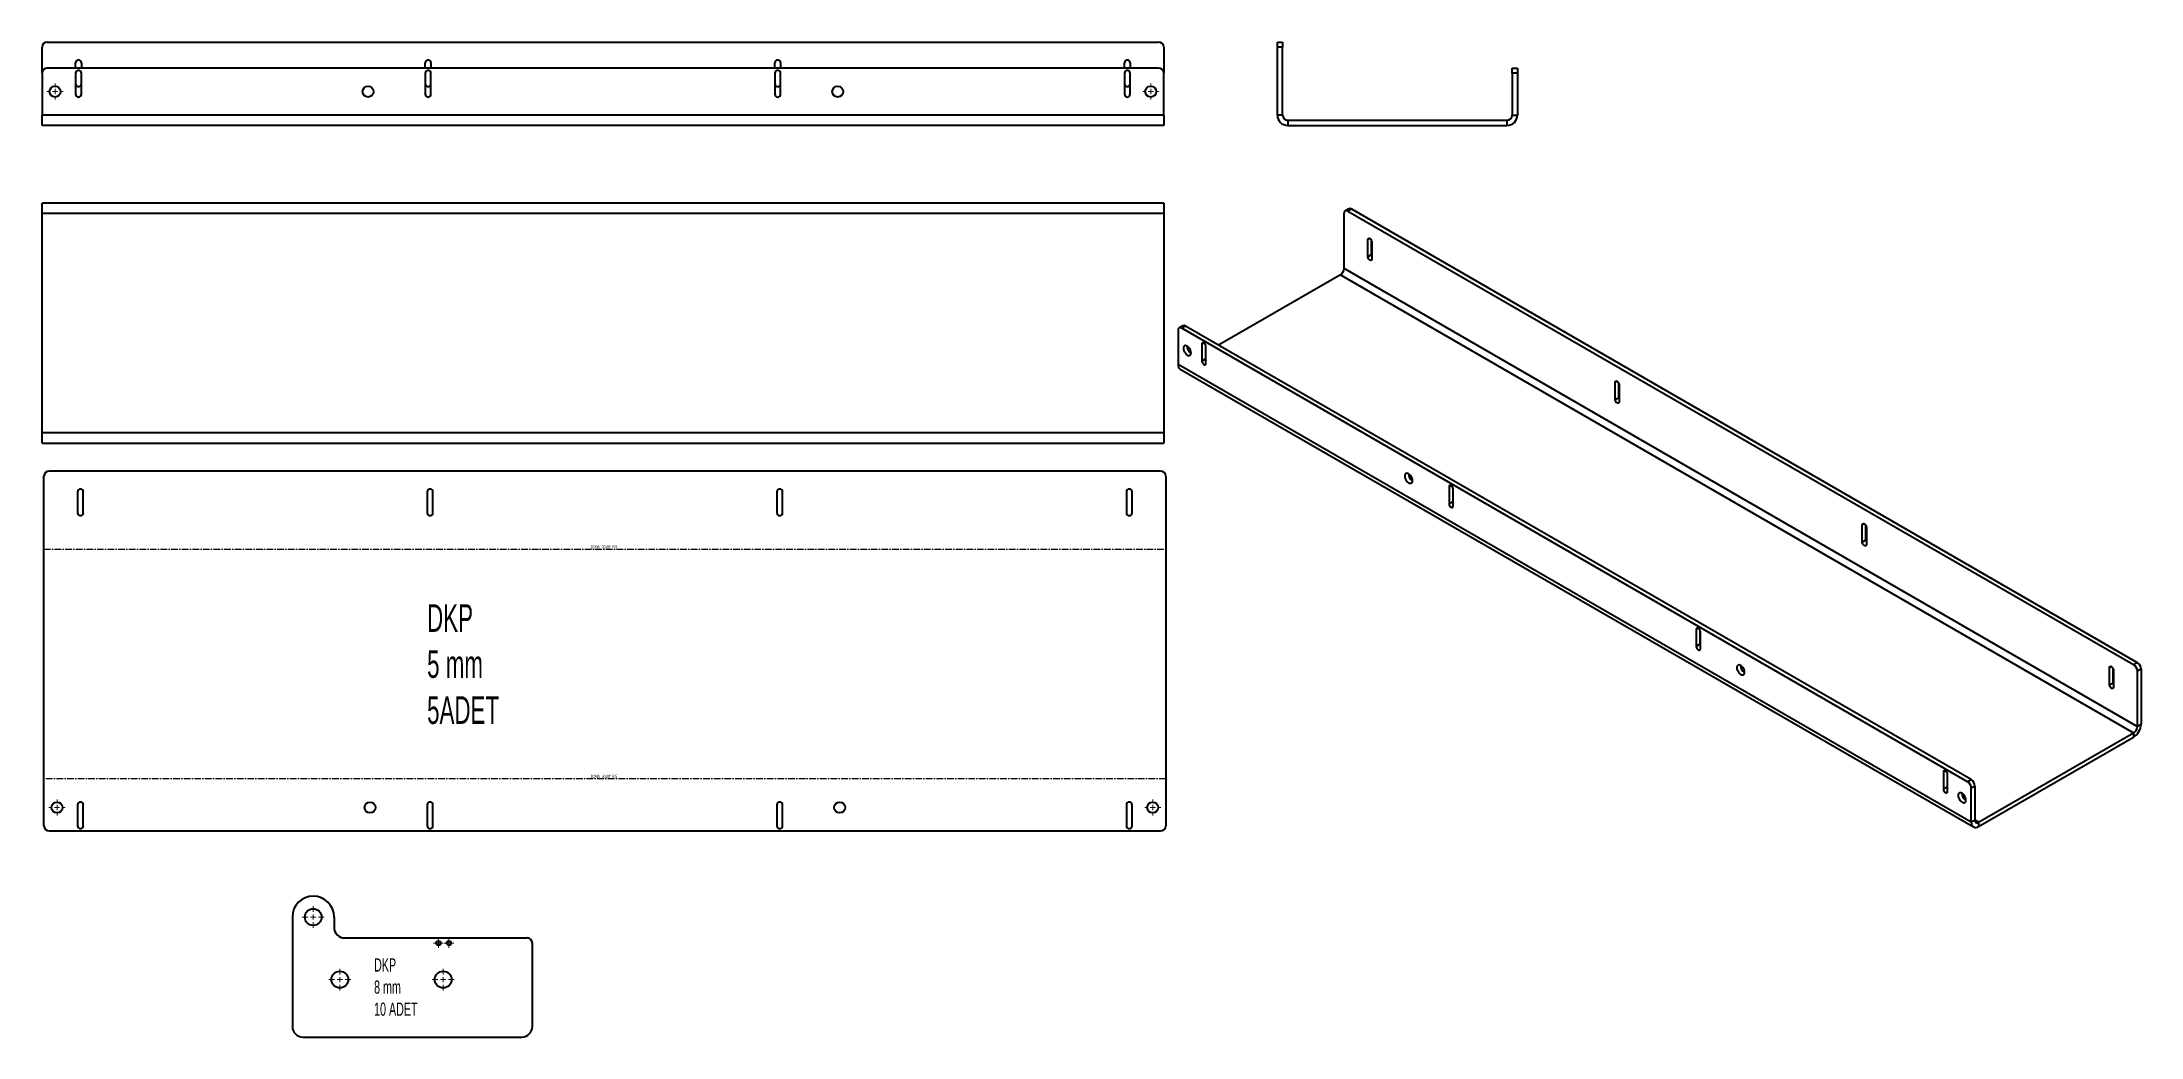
# Model space of a CAD drawing. Header units: millimetres. Extents: x -738 to 1274, y -254 to 700.
import ezdxf

# ---------------------------------------------------------------- set-up
doc = ezdxf.new("R2010")
doc.units = ezdxf.units.MM
doc.linetypes.add('CENTER', pattern=[10.16, 6.35, -1.27, 1.27, -1.27])
doc.styles.add('SLDTEXTSTYLE0', font='TXT', dxfattribs={"width": 0.605})
doc.styles.add('SLDTEXTSTYLE1', font='TXT', dxfattribs={"width": 0.574118})

# ---------------------------------------------------------------- blocks, each defined once
blk = doc.blocks.new('SW_CENTERMARKSYMBOL_0')
at = {"color": 0, "linetype": 'Continuous', "lineweight": 18}
for p, q in [((-5, 0), (-7.75, 0)), ((0, 0), (-2.5, 0)), ((0, 5), (0, 7.75)), ((0, 0), (0, 2.5)), ((0, 0), (0, -2.5)), ((0, 0), (2.5, 0)), ((5, 0), (7.75, 0)), ((0, -5), (0, -7.75))]:
    blk.add_line(p, q, dxfattribs=at)
blk = doc.blocks.new('SW_CENTERMARKSYMBOL_1')
at = {"color": 0, "linetype": 'Continuous', "lineweight": 18}
for p, q in [((-5, 0), (-7.75, 0)), ((0, 0), (-2.5, 0)), ((0, 5), (0, 7.75)), ((0, 0), (0, 2.5)), ((0, 0), (0, -2.5)), ((0, 0), (2.5, 0)), ((5, 0), (7.75, 0)), ((0, -5), (0, -7.75))]:
    blk.add_line(p, q, dxfattribs=at)
blk = doc.blocks.new('SW_CENTERMARKSYMBOL_2')
at = {"color": 0, "linetype": 'Continuous', "lineweight": 18}
for p, q in [((-5, 0), (-7.75, 0)), ((0, 0), (-2.5, 0)), ((0, 5), (0, 7.75)), ((0, 0), (0, 2.5)), ((0, 0), (0, -2.5)), ((0, 0), (2.5, 0)), ((5, 0), (7.75, 0)), ((0, -5), (0, -7.75))]:
    blk.add_line(p, q, dxfattribs=at)
blk = doc.blocks.new('SW_CENTERMARKSYMBOL_3')
at = {"color": 0, "linetype": 'Continuous', "lineweight": 18}
for p, q in [((-5, 0), (-7.75, 0)), ((0, 0), (-2.5, 0)), ((0, 5), (0, 7.75)), ((0, 0), (0, 2.5)), ((0, 0), (0, -2.5)), ((0, 0), (2.5, 0)), ((5, 0), (7.75, 0)), ((0, -5), (0, -7.75))]:
    blk.add_line(p, q, dxfattribs=at)
blk = doc.blocks.new('SW_CENTERMARKSYMBOL_4')
at = {"color": 0, "linetype": 'Continuous', "lineweight": 18}
for p, q in [((-5, 0), (-7.75, 0)), ((0, 0), (-2.5, 0)), ((0, 5), (0, 7.75)), ((0, 0), (0, 2.5)), ((0, 0), (0, -2.5)), ((0, 0), (2.5, 0)), ((5, 0), (7.75, 0)), ((0, -5), (0, -7.75))]:
    blk.add_line(p, q, dxfattribs=at)
blk = doc.blocks.new('SW_CENTERMARKSYMBOL_5')
at = {"color": 0, "linetype": 'Continuous', "lineweight": 18}
for p, q in [((-5, 0), (-7.75, 0)), ((0, 0), (-2.5, 0)), ((0, 5), (0, 7.75)), ((0, 0), (0, 2.5)), ((0, 0), (0, -2.5)), ((0, 0), (2.5, 0)), ((5, 0), (7.75, 0)), ((0, -5), (0, -7.75))]:
    blk.add_line(p, q, dxfattribs=at)
blk = doc.blocks.new('SW_CENTERMARKSYMBOL_6')
at = {"color": 0, "linetype": 'Continuous', "lineweight": 18}
for p, q in [((-5, 0), (-10.5, 0)), ((0, 0), (-2.5, 0)), ((0, 5), (0, 10.5)), ((0, 0), (0, 2.5)), ((0, 0), (0, -2.5)), ((0, 0), (2.5, 0)), ((5, 0), (10.5, 0)), ((0, -5), (0, -10.5))]:
    blk.add_line(p, q, dxfattribs=at)
blk = doc.blocks.new('SW_CENTERMARKSYMBOL_7')
at = {"color": 0, "linetype": 'Continuous', "lineweight": 18}
for p, q in [((-5, 0), (-10.5, 0)), ((0, 0), (-2.5, 0)), ((0, 5), (0, 10.5)), ((0, 0), (0, 2.5)), ((0, 0), (0, -2.5)), ((0, 0), (2.5, 0)), ((5, 0), (10.5, 0)), ((0, -5), (0, -10.5))]:
    blk.add_line(p, q, dxfattribs=at)
blk = doc.blocks.new('SW_CENTERMARKSYMBOL_8')
at = {"color": 0, "linetype": 'Continuous', "lineweight": 18}
for p, q in [((-5, 0), (-10.5, 0)), ((0, 0), (-2.5, 0)), ((0, 5), (0, 10.5)), ((0, 0), (0, 2.5)), ((0, 0), (0, -2.5)), ((0, 0), (2.5, 0)), ((5, 0), (10.5, 0)), ((0, -5), (0, -10.5))]:
    blk.add_line(p, q, dxfattribs=at)
blk = doc.blocks.new('SW_CENTERMARKSYMBOL_9')
at = {"color": 0, "linetype": 'Continuous', "lineweight": 18}
for p, q in [((-2.5, 0), (-4.6, 0)), ((0, 0), (-2.5, 0)), ((0, 2.5), (0, 4.6)), ((0, 0), (0, 2.5)), ((0, 0), (0, -2.5)), ((0, 0), (2.5, 0)), ((2.5, 0), (4.6, 0)), ((0, -2.5), (0, -4.6))]:
    blk.add_line(p, q, dxfattribs=at)
blk = doc.blocks.new('SW_CENTERMARKSYMBOL_10')
at = {"color": 0, "linetype": 'Continuous', "lineweight": 18}
for p, q in [((-2.5, 0), (-4.6, 0)), ((0, 0), (-2.5, 0)), ((0, 2.5), (0, 4.6)), ((0, 0), (0, 2.5)), ((0, 0), (0, -2.5)), ((0, 0), (2.5, 0)), ((2.5, 0), (4.6, 0)), ((0, -2.5), (0, -4.6))]:
    blk.add_line(p, q, dxfattribs=at)

msp = doc.modelspace()

# ---------------------------------------------------------------- linework, layer by layer
at = {"color": 7, "linetype": 'Continuous', "lineweight": 35}
for p, q in [((-737.8, 669.7), (-737.8, 694.7)), ((-732.8, 699.7), (332.2, 699.7)), ((337.2, 694.7), (337.2, 669.7)), ((446, 699.7), (451, 699.7)), ((446, 694.7), (446, 699.7)), ((451, 694.7), (446, 694.7)), ((446, 629.7), (446, 694.7)), ((451, 699.7), (451, 694.7)), ((451, 629.7), (451, 694.7)), ((-737.8, 669.7), (-737.8, 629.7)), ((332.2, 674.7), (-732.8, 674.7)), ((-705.6, 674.7), (-705.6, 679.7)), ((-705.6, 669.7), (-705.6, 649.7)), ((-700.1, 679.7), (-700.1, 674.7)), ((-700.1, 649.7), (-700.1, 669.7)), ((-370.6, 674.7), (-370.6, 679.7)), ((-370.6, 669.7), (-370.6, 649.7)), ((-365.1, 679.7), (-365.1, 674.7)), ((-365.1, 649.7), (-365.1, 669.7)), ((-35.6, 674.7), (-35.6, 679.7)), ((-35.6, 669.7), (-35.6, 649.7)), ((-30.1, 679.7), (-30.1, 674.7)), ((-30.1, 649.7), (-30.1, 669.7)), ((299.4, 674.7), (299.4, 679.7)), ((299.4, 669.7), (299.4, 649.7)), ((304.9, 679.7), (304.9, 674.7)), ((304.9, 649.7), (304.9, 669.7)), ((337.2, 629.7), (337.2, 669.7)), ((671, 674.7), (676, 674.7)), ((671, 669.7), (671, 674.7)), ((676, 669.7), (671, 669.7)), ((671, 669.7), (671, 629.7)), ((676, 674.7), (676, 669.7)), ((676, 669.7), (676, 629.7)), ((337.2, 629.7), (-737.8, 629.7)), ((-737.8, 619.7), (-737.8, 629.7)), ((337.2, 629.7), (337.2, 619.7)), ((451, 629.7), (446, 629.7)), ((456, 624.7), (456, 619.7)), ((456, 624.7), (666, 624.7)), ((666, 624.7), (666, 619.7)), ((671, 629.7), (676, 629.7)), ((337.2, 619.7), (-737.8, 619.7)), ((456, 619.7), (666, 619.7)), ((-737.8, 535.3), (-737.8, 545.3)), ((337.2, 545.3), (-737.8, 545.3)), ((337.2, 545.3), (337.2, 535.3)), ((337.2, 535.3), (-737.8, 535.3)), ((-737.8, 325.3), (-737.8, 535.3)), ((337.2, 535.3), (337.2, 325.3)), ((509.9, 482.5), (509.9, 535.6)), ((514.5, 539.9), (510.9, 537.9)), ((517, 539.7), (513.4, 537.6)), ((513.4, 537.6), (1266.5, 102.9)), ((517, 539.7), (1270, 104.9)), ((532.7, 510.2), (534.7, 511.3)), ((532.7, 493.8), (532.7, 510.2)), ((536.2, 495.9), (536.2, 509.4)), ((536.6, 507.9), (536.6, 491.6)), ((532.7, 493.8), (536.2, 495.9)), ((506.4, 476.4), (389.7, 409)), ((506.4, 476.4), (1266.5, 37.6)), ((1270, 43.7), (509.9, 482.5)), ((350.8, 423.3), (350.8, 390.7)), ((355.4, 427.7), (351.8, 425.6)), ((357.9, 427.4), (354.3, 425.4)), ((1107.4, -9.4), (354.3, 425.4)), ((1110.9, -7.3), (357.9, 427.4)), ((375.6, 411.3), (373.6, 410.2)), ((373.6, 410.2), (373.6, 393.8)), ((377.1, 409.4), (377.1, 395.9)), ((377.5, 391.6), (377.5, 407.9)), ((1110.9, -48.2), (350.8, 390.7)), ((352.9, 386.1), (1113, -52.7)), ((377.1, 395.9), (373.6, 393.8)), ((377.5, 402), (377.1, 401.8)), ((769.6, 373.4), (771.5, 374.5)), ((769.6, 357.1), (769.6, 373.4)), ((773.1, 359.1), (773.1, 372.7)), ((773.5, 371.2), (773.5, 354.8)), ((769.6, 357.1), (773.1, 359.1)), ((-737.8, 315.3), (-737.8, 325.3)), ((-737.8, 325.3), (337.2, 325.3)), ((337.2, 325.3), (337.2, 315.3)), ((-737.8, 315.3), (337.2, 315.3)), ((-735.9, -51.5), (-735.9, 283.5)), ((334.1, 288.5), (-730.9, 288.5)), ((339.1, 283.5), (339.1, -51.5)), ((-703.7, 268.5), (-703.7, 248.5)), ((-698.2, 248.5), (-698.2, 268.5)), ((-368.7, 268.5), (-368.7, 248.5)), ((-363.2, 248.5), (-363.2, 268.5)), ((-33.7, 268.5), (-33.7, 248.5)), ((-28.2, 248.5), (-28.2, 268.5)), ((301.3, 268.5), (301.3, 248.5)), ((306.8, 248.5), (306.8, 268.5)), ((612.4, 274.5), (610.5, 273.4)), ((610.5, 273.4), (610.5, 257.1)), ((614, 272.7), (614, 259.1)), ((614.4, 254.8), (614.4, 271.2)), ((614, 259.1), (610.5, 257.1)), ((1006.5, 236.7), (1008.4, 237.8)), ((1006.5, 220.3), (1006.5, 236.7)), ((1006.5, 220.3), (1010, 222.4)), ((1010, 222.4), (1010, 235.9)), ((1010.4, 234.4), (1010.4, 218.1)), ((849.3, 137.8), (847.4, 136.7)), ((847.4, 136.7), (847.4, 120.3)), ((850.9, 122.4), (847.4, 120.3)), ((850.9, 135.9), (850.9, 122.4)), ((851.3, 118.1), (851.3, 134.4)), ((1243.4, 99.9), (1245.3, 101.1)), ((1266.5, 102.9), (1270, 104.9)), ((1243.4, 83.6), (1243.4, 99.9)), ((1243.4, 83.6), (1246.9, 85.6)), ((1246.9, 85.6), (1246.9, 99.2)), ((1247.2, 97.7), (1247.2, 81.4)), ((1273.6, 98.8), (1270, 96.8)), ((1270, 96.8), (1270, 43.7)), ((1273.6, 98.8), (1273.6, 45.7)), ((1270, 43.7), (1273.6, 45.7)), ((1118, -48.2), (1266.5, 37.6)), ((1118, -52.2), (1266.5, 33.5)), ((1266.5, 37.6), (1266.5, 33.5)), ((1086.2, 1), (1084.3, -0.1)), ((1084.3, -0.1), (1084.3, -16.4)), ((1087.8, -14.4), (1084.3, -16.4)), ((1087.8, -0.8), (1087.8, -14.4)), ((1088.1, -18.7), (1088.1, -2.3)), ((1107.4, -9.4), (1110.9, -7.3)), ((1114.5, -13.5), (1110.9, -15.5)), ((1110.9, -48.2), (1110.9, -15.5)), ((1114.5, -46.1), (1114.5, -13.5)), ((-703.7, -31.5), (-703.7, -51.5)), ((-698.2, -51.5), (-698.2, -31.5)), ((-368.7, -31.5), (-368.7, -51.5)), ((-363.2, -51.5), (-363.2, -31.5)), ((-33.7, -31.5), (-33.7, -51.5)), ((-28.2, -51.5), (-28.2, -31.5)), ((301.3, -31.5), (301.3, -51.5)), ((306.8, -51.5), (306.8, -31.5)), ((-730.9, -56.5), (334.1, -56.5)), ((1114.5, -46.1), (1110.9, -48.2)), ((1118, -48.2), (1114.5, -46.1)), ((1118, -48.2), (1118, -52.2)), ((-497.9, -139), (-497.9, -244)), ((-457.9, -139), (-457.9, -149)), ((-447.9, -159), (-272.9, -159)), ((-267.9, -244), (-267.9, -164)), ((-487.9, -254), (-277.9, -254))]:
    msp.add_line(p, q, dxfattribs=at)
at = {"color": 7, "linetype": 'CENTER'}
for p, q in [((-735.9, 213.5), (339.1, 213.5)), ((339.1, -6.5), (-735.9, -6.5))]:
    msp.add_line(p, q, dxfattribs=at)
at = {"color": 7, "linetype": 'Continuous', "lineweight": 35, "flags": 128}
for points in [[(532.7, 510.2), (532.9, 510.9), (533.3, 511.4), (533.9, 511.6), (534.7, 511.3), (535.4, 510.7), (536, 509.8), (536.5, 508.9), (536.6, 507.9)], [(536.6, 491.6), (536.5, 490.8), (536, 490.3), (535.4, 490.2), (534.7, 490.5), (533.9, 491.1), (533.3, 491.9), (532.9, 492.9), (532.7, 493.8)], [(536.6, 494.4), (536.4, 494.9), (536.2, 495.9)], [(363.4, 401.8), (363.2, 403), (362.9, 404.2), (362.3, 405.5), (361.5, 406.6), (360.6, 407.5), (359.6, 408.2), (358.7, 408.6), (357.8, 408.7), (357, 408.5), (356.4, 407.9), (356.1, 407.1), (355.9, 406.1), (356.1, 404.9), (356.4, 403.6), (357, 402.4), (357.8, 401.3), (358.7, 400.3), (359.6, 399.6), (360.6, 399.2), (361.5, 399.2), (362.3, 399.4), (362.9, 399.9), (363.2, 400.8), (363.4, 401.8)], [(377.5, 407.9), (377.4, 408.9), (376.9, 409.8), (376.3, 410.7), (375.6, 411.3), (374.8, 411.5), (374.2, 411.4), (373.8, 410.9), (373.6, 410.2)], [(373.6, 393.8), (373.8, 392.9), (374.2, 391.9), (374.8, 391.1), (375.6, 390.5), (376.3, 390.2), (376.9, 390.3), (377.4, 390.8), (377.5, 391.6)], [(377.1, 395.9), (377.3, 394.9), (377.5, 394.4)], [(769.6, 373.4), (769.7, 374.2), (770.2, 374.7), (770.8, 374.8), (771.5, 374.5), (772.3, 373.9), (772.9, 373.1), (773.3, 372.1), (773.5, 371.2)], [(773.5, 354.8), (773.3, 354.1), (772.9, 353.6), (772.3, 353.5), (771.5, 353.7), (770.8, 354.3), (770.2, 355.2), (769.7, 356.2), (769.6, 357.1)], [(773.5, 357.6), (773.3, 358.2), (773.1, 359.1)], [(575.5, 279.3), (575.4, 280.5), (575, 281.8), (574.4, 283), (573.6, 284.1), (572.7, 285.1), (571.8, 285.8), (570.8, 286.2), (569.9, 286.3), (569.2, 286), (568.6, 285.5), (568.2, 284.7), (568.1, 283.6), (568.2, 282.4), (568.6, 281.2), (569.2, 280), (569.9, 278.8), (570.8, 277.9), (571.8, 277.2), (572.7, 276.8), (573.6, 276.7), (574.4, 276.9), (575, 277.5), (575.4, 278.3), (575.5, 279.3)], [(614.4, 271.2), (614.2, 272.1), (613.8, 273.1), (613.2, 273.9), (612.4, 274.5), (611.7, 274.8), (611.1, 274.7), (610.6, 274.2), (610.5, 273.4)], [(610.5, 257.1), (610.6, 256.1), (611.1, 255.2), (611.7, 254.3), (612.4, 253.7), (613.2, 253.5), (613.8, 253.6), (614.2, 254.1), (614.4, 254.8)], [(614, 259.1), (614.2, 258.2), (614.4, 257.6)], [(1006.5, 236.7), (1006.6, 237.5), (1007, 237.9), (1007.7, 238.1), (1008.4, 237.8), (1009.2, 237.2), (1009.8, 236.3), (1010.2, 235.4), (1010.4, 234.4)], [(1010.4, 220.9), (1010.2, 221.4), (1010, 222.4)], [(1010.4, 218.1), (1010.2, 217.3), (1009.8, 216.8), (1009.2, 216.7), (1008.4, 217), (1007.7, 217.6), (1007, 218.4), (1006.6, 219.4), (1006.5, 220.3)], [(851.3, 134.4), (851.1, 135.4), (850.7, 136.3), (850.1, 137.2), (849.3, 137.8), (848.6, 138), (847.9, 137.9), (847.5, 137.4), (847.4, 136.7)], [(850.9, 122.4), (851.1, 121.4), (851.3, 120.9)], [(847.4, 120.3), (847.5, 119.4), (847.9, 118.4), (848.6, 117.6), (849.3, 117), (850.1, 116.7), (850.7, 116.8), (851.1, 117.3), (851.3, 118.1)], [(893.7, 95.6), (893.6, 96.8), (893.2, 98.1), (892.6, 99.3), (891.8, 100.4), (890.9, 101.4), (890, 102.1), (889, 102.5), (888.1, 102.6), (887.4, 102.3), (886.8, 101.8), (886.4, 101), (886.3, 99.9), (886.4, 98.7), (886.8, 97.5), (887.4, 96.3), (888.1, 95.1), (889, 94.2), (890, 93.5), (890.9, 93.1), (891.8, 93), (892.6, 93.2), (893.2, 93.8), (893.6, 94.6), (893.7, 95.6)], [(1243.4, 99.9), (1243.5, 100.7), (1243.9, 101.2), (1244.6, 101.3), (1245.3, 101.1), (1246, 100.5), (1246.7, 99.6), (1247.1, 98.6), (1247.2, 97.7)], [(1247.2, 81.4), (1247.1, 80.6), (1246.7, 80.1), (1246, 80), (1245.3, 80.2), (1244.6, 80.8), (1243.9, 81.7), (1243.5, 82.7), (1243.4, 83.6)], [(1247.2, 84.1), (1247, 84.7), (1246.9, 85.6)], [(1088.1, -2.3), (1088, -1.4), (1087.6, -0.4), (1086.9, 0.4), (1086.2, 1), (1085.5, 1.3), (1084.8, 1.2), (1084.4, 0.7), (1084.3, -0.1)], [(1084.3, -16.4), (1084.4, -17.4), (1084.8, -18.3), (1085.5, -19.2), (1086.2, -19.8), (1086.9, -20), (1087.6, -19.9), (1088, -19.4), (1088.1, -18.7)], [(1087.8, -14.4), (1087.9, -15.3), (1088.1, -15.9)], [(1105.8, -26.8), (1105.7, -25.6), (1105.3, -24.4), (1104.7, -23.2), (1104, -22), (1103.1, -21.1), (1102.1, -20.4), (1101.1, -20), (1100.3, -19.9), (1099.5, -20.1), (1098.9, -20.7), (1098.5, -21.5), (1098.4, -22.5), (1098.5, -23.7), (1098.9, -25), (1099.5, -26.2), (1100.3, -27.3), (1101.1, -28.3), (1102.1, -29), (1103.1, -29.4), (1104, -29.5), (1104.7, -29.2), (1105.3, -28.7), (1105.7, -27.9), (1105.8, -26.8)], [(1110.9, -48.2), (1111.1, -49.7), (1111.5, -51), (1112.1, -52), (1113, -52.7), (1114.1, -53.1), (1115.3, -53.2), (1116.6, -52.9), (1118, -52.2)]]:
    msp.add_lwpolyline(points, dxfattribs=at)
at = {"color": 7, "linetype": 'Continuous', "lineweight": 35}
for centre, radius in [((-725.3, 652.2), 5.25), ((-425.3, 652.2), 5.25), ((24.7, 652.2), 5.25), ((324.7, 652.2), 5.25), ((-723.4, -34), 5.25), ((-423.4, -34), 5.25), ((26.6, -34), 5.25), ((326.6, -34), 5.25), ((-477.9, -139), 8), ((-357.9, -164), 2.1), ((-347.9, -164), 2.1), ((-452.4, -199), 8), ((-353.4, -199), 8)]:
    msp.add_circle(centre, radius, dxfattribs=at)
for centre, radius, start, end in [((-732.8, 694.7), 5, 90, 180), ((332.2, 694.7), 5, 0, 90), ((-732.8, 669.7), 5, 90, 180), ((-702.8, 679.7), 2.75, 0, 180), ((-702.8, 669.7), 2.75, 0, 180), ((-367.8, 679.7), 2.75, 0, 180), ((-367.8, 669.7), 2.75, 0, 180), ((-32.8, 679.7), 2.75, 0, 180), ((-32.8, 669.7), 2.75, 0, 180), ((302.2, 679.7), 2.75, 0, 180), ((302.2, 669.7), 2.75, 0, 180), ((332.2, 669.7), 5, 0, 90), ((-702.8, 659.7), 2.75, 180, 360), ((-702.8, 649.7), 2.75, 180, 0), ((-367.8, 659.7), 2.75, 180, 0), ((-367.8, 649.7), 2.75, 180, 0), ((-32.8, 659.7), 2.75, 180, 0), ((-32.8, 649.7), 2.75, 180, 0), ((302.2, 659.7), 2.75, 180, 0), ((302.2, 649.7), 2.75, 180, 0), ((456, 629.7), 10, 180, 270), ((456, 629.7), 5, 180, 270), ((666, 629.7), 5, 270, 360), ((666, 629.7), 10, 270, 360), ((512.1, 535.9), 2.18, 50.7967, 189.214), ((515.5, 537.6), 2.51, 54.3824, 114.3071), ((502.2, 482.9), 7.68, 302.6055, 357.3945), ((353, 423.7), 2.18, 50.7967, 189.214), ((356.4, 425.4), 2.51, 54.3824, 114.3071), ((367.3, 408.4), 7.87, 180.4325, 239.5622), ((355.7, 390.1), 4.93, 173.7012, 234.9867), ((-730.9, 283.5), 5, 90, 180), ((334.1, 283.5), 5, 0, 90), ((579.5, 285.9), 7.87, 180.4325, 239.5622), ((-700.9, 268.5), 2.75, 0, 180), ((-365.9, 268.5), 2.75, 0, 180), ((-30.9, 268.5), 2.75, 0, 180), ((304.1, 268.5), 2.75, 0, 180), ((-700.9, 248.5), 2.75, 180, 0), ((-365.9, 248.5), 2.75, 180, 0), ((-30.9, 248.5), 2.75, 180, 0), ((304.1, 248.5), 2.75, 180, 360), ((897.7, 102.2), 7.87, 180.4325, 239.5622), ((1262.4, 96.4), 7.68, 2.6055, 57.3945), ((1265.9, 98.5), 7.68, 2.6055, 57.3945), ((1258.2, 46.4), 15.4, 302.6055, 357.3945), ((1262.4, 44), 7.68, 302.6055, 357.3945), ((1103.3, -15.8), 7.68, 2.6055, 57.3945), ((1106.8, -13.8), 7.68, 2.6055, 57.3945), ((-700.9, -31.5), 2.75, 0, 180), ((-365.9, -31.5), 2.75, 0, 180), ((-30.9, -31.5), 2.75, 0, 180), ((304.1, -31.5), 2.75, 0, 180), ((1109.8, -20.2), 7.87, 180.4325, 239.5622), ((-730.9, -51.5), 5, 180, 270), ((-700.9, -51.5), 2.75, 180, 0), ((-365.9, -51.5), 2.75, 180, 0), ((-30.9, -51.5), 2.75, 180, 0), ((304.1, -51.5), 2.75, 180, 0), ((334.1, -51.5), 5, 270, 0), ((1116.6, -46.5), 2.18, 170.786, 309.2033), ((-477.9, -139), 20, 90, 180), ((-477.9, -139), 20, 0, 90), ((-447.9, -149), 10, 180, 270), ((-272.9, -164), 5, 360, 90), ((-487.9, -244), 10, 180, 270), ((-277.9, -244), 10, 270, 360)]:
    msp.add_arc(centre, radius, start, end, dxfattribs=at)
at = {"color": 7, "linetype": 'Continuous', "lineweight": 18}
for centre in [(-357.9, -164), (-357.9, -164), (-347.9, -164), (-347.9, -164)]:
    msp.add_arc(centre, 2.5, 255, 195, dxfattribs=at)

# ---------------------------------------------------------------- block references
for name, p in [('SW_CENTERMARKSYMBOL_1', (-725.3, 652.2)), ('SW_CENTERMARKSYMBOL_3', (-725.3, 652.2)), ('SW_CENTERMARKSYMBOL_0', (324.7, 652.2)), ('SW_CENTERMARKSYMBOL_2', (324.7, 652.2)), ('SW_CENTERMARKSYMBOL_5', (-723.4, -34)), ('SW_CENTERMARKSYMBOL_4', (326.6, -34)), ('SW_CENTERMARKSYMBOL_8', (-477.9, -139)), ('SW_CENTERMARKSYMBOL_9', (-357.9, -164)), ('SW_CENTERMARKSYMBOL_10', (-347.9, -164)), ('SW_CENTERMARKSYMBOL_7', (-452.4, -199)), ('SW_CENTERMARKSYMBOL_6', (-353.4, -199))]:
    msp.add_blockref(name, p, dxfattribs=at)

# ---------------------------------------------------------------- texts
at = {"color": 7, "linetype": 'Continuous', "lineweight": 18, "char_height": 3, "attachment_point": 2, "style": 'SLDTEXTSTYLE1'}
for insert in [(-199.3, 217.3), (-199.3, -2.7)]:
    msp.add_mtext('DOWN  90.00°  R 5', dxfattribs=dict(at, insert=insert))
at = {"color": 7, "linetype": 'Continuous', "lineweight": 0, "attachment_point": 1, "style": 'SLDTEXTSTYLE0'}
for s, insert, char_height in [('DKP ^J5 mm^J5ADET', (-368.8, 160.8), 26.458), ('DKP^J8 mm^J10 ADET', (-419.6, -178.6), 12.7)]:
    msp.add_mtext(s, dxfattribs=dict(at, insert=insert, char_height=char_height))

doc.saveas('drawing.dxf')
